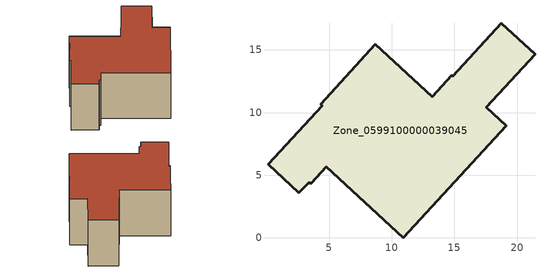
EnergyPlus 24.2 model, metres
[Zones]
Zone_0599100000039045
 floor ground (C_G): 2.56,3.61 0.11,5.86 4.45,10.56 4.32,10.67 6.33,12.85 8.68,15.44 13.23,11.27 14.78,12.97 14.86,12.9 18.74,17.14 21.44,14.67 17.55,10.43 19.15,8.96 10.92,0 4.76,5.66 3.57,4.37 3.35,4.41 z0
 wall outside (C_F): 21.44,14.67 18.74,17.14 14.86,12.9 14.78,12.97 13.23,11.27 8.68,15.44 6.33,12.85 4.32,10.67 4.45,10.56 0.11,5.86 2.56,3.61 3.35,4.41 3.57,4.37 4.76,5.66 10.92,0 19.15,8.96 17.55,10.43 21.44,14.67 z0:6.09
 roof outside (C_R): 0.11,5.86 2.56,3.61 3.35,4.41 3.57,4.37 4.76,5.66 10.92,0 19.15,8.96 17.55,10.43 21.44,14.67 18.74,17.14 14.86,12.9 14.78,12.97 13.23,11.27 8.68,15.44 6.33,12.85 4.32,10.67 4.45,10.56 z6.09
[BUILDING]
Pand.0599100000039045: North Axis=0; Terrain=City; Loads Convergence Tolerance Value=0.04; Temperature Convergence Tolerance Value=0.4; Solar Distribution=FullExterior; Maximum Number of Warmup Days=25; Minimum Number of Warmup Days=1
[Site:Location]
Rotterdam.The.Hague.AP_ZH_NLD Design_Conditions: Latitude=51.96; Longitude=4.45; Time Zone=1; Elevation=-4.5
[SITE:GROUNDTEMPERATURE:BUILDINGSURFACE]
18, 18, 18, 18, 18, 18, 18, 18, 18, 18, 18, 18
[MATERIAL] Thermal Absorptance=0.9; Solar Absorptance=0.7; Visible Absorptance=0.7
Name | Roughness | Thickness | Conductivity | Density | Specific Heat
G.TC.1975-1991 | MediumSmooth | 0.15 | 0.288461 | 540 | 1210
F.TC.1975-1991 | Rough | 0.3 | 0.230769 | 1920 | 840
R.TC.1975-1991 | MediumRough | 0.2 | 0.153846 | 1500 | 1000
[CONSTRUCTION]
C_G: G.TC.1975-1991
C_F: F.TC.1975-1991
C_R: R.TC.1975-1991
[ZONE]
Zone_0599100000039045: Type=1; Multiplier=1; Ceiling Height=Autocalculate; Volume=Autocalculate; Floor Area=autocalculate; Part of Total Floor Area=Yes
[ZONEINFILTRATION:DESIGNFLOWRATE]
Infil_Zone_0599100000039045: Zone or ZoneList or Space or SpaceList=Zone_0599100000039045; Schedule=AlwaysOn; Design Flow Rate Calculation Method=Flow/Area; Flow Rate per Floor Area=0.003; Constant Term Coefficient=1; Temperature Term Coefficient=0; Velocity Term Coefficient=0; Velocity Squared Term Coefficient=0
[HVACTEMPLATE:ZONE:IDEALLOADSAIRSYSTEM]
Zone_0599100000039045: Maximum Heating Supply Air Temperature=50; Minimum Cooling Supply Air Temperature=13; Maximum Heating Supply Air Humidity Ratio=0.0156; Minimum Cooling Supply Air Humidity Ratio=0.0077; Heating Limit=NoLimit; Cooling Limit=NoLimit; Dehumidification Control Type=ConstantSensibleHeatRatio; Cooling Sensible Heat Ratio=0.7; Dehumidification Setpoint=60; Humidification Control Type=None; Humidification Setpoint=30; Outdoor Air Method=None; Outdoor Air Flow Rate per Person=0.00944; Outdoor Air Flow Rate per Zone Floor Area=0; Outdoor Air Flow Rate per Zone=0; Demand Controlled Ventilation Type=None; Outdoor Air Economizer Type=NoEconomizer; Heat Recovery Type=None; Sensible Heat Recovery Effectiveness=0.7; Latent Heat Recovery Effectiveness=0.65
[ZONECONTROL:THERMOSTAT]
ThermostatControl_Zone_0599100000039045: Zone or ZoneList=Zone_0599100000039045; Control Type Schedule=DualSetpointControlType; Control 1=Thermostat_Zone_0599100000039045; Temperature Difference Between Cutout And Setpoint=0
[THERMOSTATSETPOINT:DUALSETPOINT]
Thermostat_Zone_0599100000039045: Heating Setpoint Temperature Schedule=HeatingSetpoint_Zone_0599100000039045; Cooling Setpoint Temperature Schedule=CoolingSetpoint_Zone_0599100000039045
[SCHEDULE:COMPACT]
HeatingSetpoint_Zone_0599100000039045: Through: 12/31, For: AllDays, Until: 24:00, 21
CoolingSetpoint_Zone_0599100000039045: Through: 12/31, For: AllDays, Until: 24:00, 24
DualSetpointControlType: Through: 12/31, For: AllDays, Until: 24:00, 4
AlwaysOn: Through: 12/31, For: AllDays, Until: 24:00, 1
